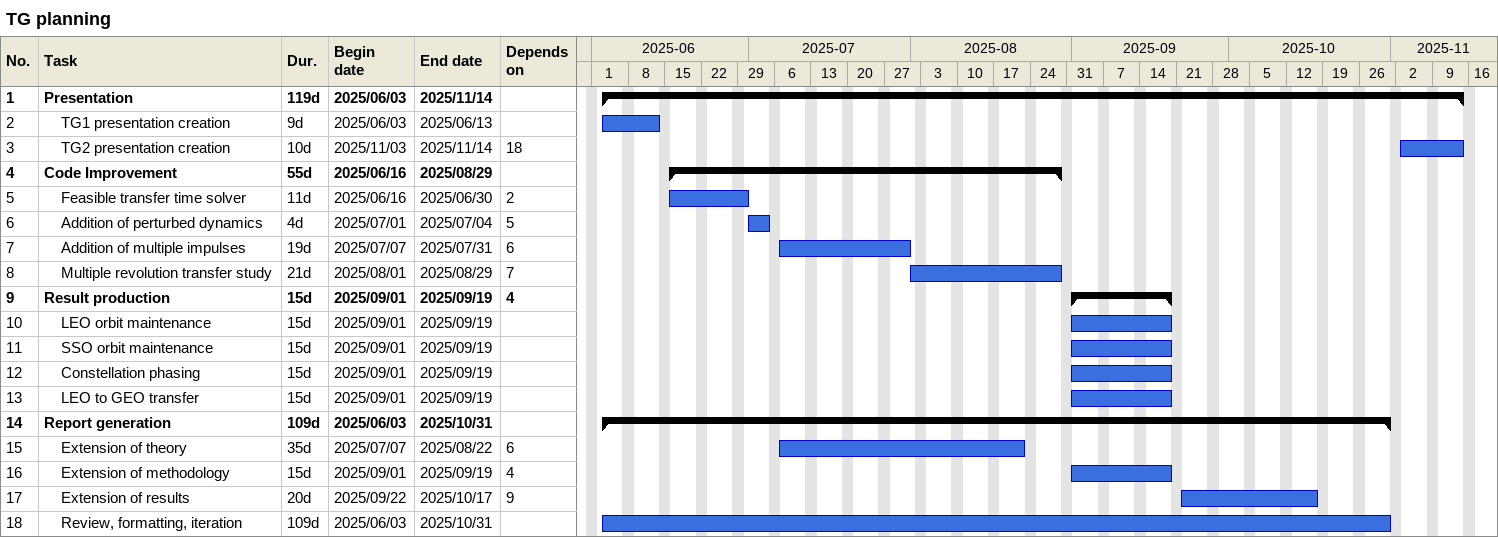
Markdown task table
TG planning

| ID | Level | Task | Duration | Start | Finish | Predecessors |
|---|---|---|---|---|---|---|
| 1 | 1 | **Presentation** | 119d | 2025-06-03 | 2025-11-14 |  |
| 2 | 2 | TG1 presentation creation | 9d | 2025-06-03 | 2025-06-13 |  |
| 3 | 2 | TG2 presentation creation | 10d | 2025-11-03 | 2025-11-14 | 18 |
| 4 | 1 | **Code Improvement** | 55d | 2025-06-16 | 2025-08-29 |  |
| 5 | 2 | Feasible transfer time solver | 11d | 2025-06-16 | 2025-06-30 | 2 |
| 6 | 2 | Addition of perturbed dynamics | 4d | 2025-07-01 | 2025-07-04 | 5 |
| 7 | 2 | Addition of multiple impulses | 19d | 2025-07-07 | 2025-07-31 | 6 |
| 8 | 2 | Multiple revolution transfer study | 21d | 2025-08-01 | 2025-08-29 | 7 |
| 9 | 1 | **Result production** | 15d | 2025-09-01 | 2025-09-19 | 4 |
| 10 | 2 | LEO orbit maintenance | 15d | 2025-09-01 | 2025-09-19 |  |
| 11 | 2 | SSO orbit maintenance | 15d | 2025-09-01 | 2025-09-19 |  |
| 12 | 2 | Constellation phasing | 15d | 2025-09-01 | 2025-09-19 |  |
| 13 | 2 | LEO to GEO transfer | 15d | 2025-09-01 | 2025-09-19 |  |
| 14 | 1 | **Report generation** | 109d | 2025-06-03 | 2025-10-31 |  |
| 15 | 2 | Extension of theory | 35d | 2025-07-07 | 2025-08-22 | 6 |
| 16 | 2 | Extension of methodology | 15d | 2025-09-01 | 2025-09-19 | 4 |
| 17 | 2 | Extension of results | 20d | 2025-09-22 | 2025-10-17 | 9 |
| 18 | 2 | Review, formatting, iteration | 109d | 2025-06-03 | 2025-10-31 |  |
